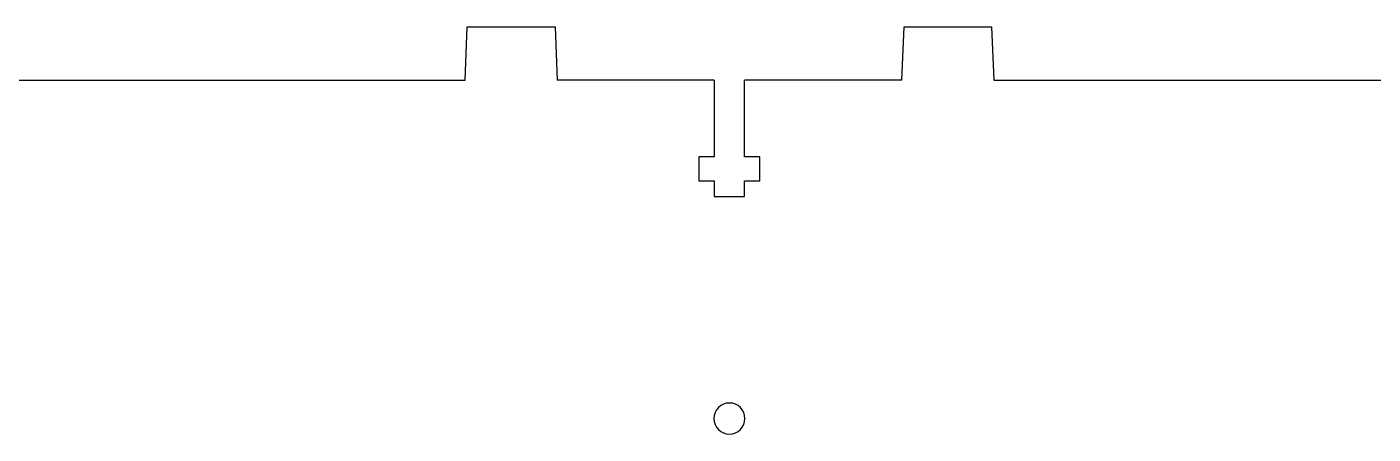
# Model space of a CAD drawing. Header units: millimetres. Extents: x -1126 to -81, y -862 to -38.
# Drawn here: x -501.9 to -378.5, y -75.7 to -38.4 of the extents above; entities that cross this region are included whole.
import ezdxf

# ---------------------------------------------------------------- set-up
doc = ezdxf.new("R2010")
doc.units = ezdxf.units.MM
doc.layers.add('CUTS', color=1, linetype='Continuous', true_color=0xff0000)

msp = doc.modelspace()

# ---------------------------------------------------------------- linework, layer by layer
at = {"layer": 'CUTS', "color": 1, "lineweight": 25, "true_color": 0xff0000}
for p, q in [((-461.71, -43.32), (-461.51, -38.45)), ((-461.51, -38.45), (-453.47, -38.45)), ((-453.47, -38.45), (-453.27, -43.32)), ((-421.7, -43.32), (-421.5, -38.45)), ((-421.5, -38.45), (-413.47, -38.45)), ((-413.47, -38.45), (-413.27, -43.32)), ((-520.61, -43.32), (-461.71, -43.32)), ((-438.9, -43.32), (-453.27, -43.32)), ((-438.9, -43.32), (-438.9, -50.34)), ((-436.1, -50.34), (-436.1, -43.32)), ((-421.7, -43.32), (-436.1, -43.32)), ((-413.27, -43.32), (-354.37, -43.32)), ((-438.9, -50.34), (-440.3, -50.34)), ((-440.3, -50.34), (-440.3, -52.54)), ((-434.7, -50.34), (-436.1, -50.34)), ((-434.7, -52.54), (-434.7, -50.34)), ((-440.3, -52.54), (-438.9, -52.54)), ((-438.9, -52.54), (-438.9, -53.98)), ((-436.1, -53.98), (-436.1, -52.54)), ((-436.1, -52.54), (-434.7, -52.54)), ((-438.9, -53.98), (-436.1, -53.98))]:
    msp.add_line(p, q, dxfattribs=at)
for points in [[(-437.5, -72.89), (-438.28, -72.89), (-438.92, -73.52), (-438.92, -74.31)], [(-436.07, -74.31), (-436.07, -73.52), (-436.71, -72.89), (-437.5, -72.89)], [(-438.92, -74.31), (-438.92, -75.1), (-438.28, -75.73), (-437.5, -75.73)], [(-437.5, -75.73), (-436.71, -75.73), (-436.07, -75.1), (-436.07, -74.31)]]:
    msp.add_open_spline(points, degree=3, dxfattribs=at)

doc.saveas('drawing.dxf')
